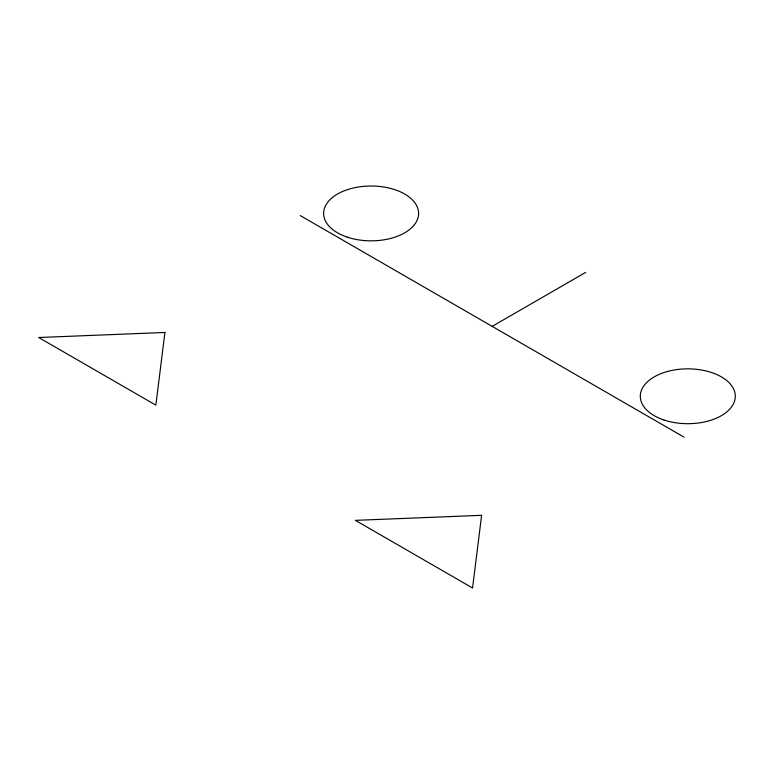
<?xml version="1.0" encoding="UTF-8"?>
<svg xmlns="http://www.w3.org/2000/svg" width="774" height="774" viewBox="0 0 774 774"><rect width="100%" height="100%" fill="white"/><g stroke="black" fill="none" stroke-linecap="round" stroke-linejoin="round"><path stroke-width="1.16" d="M492.167 326.367L585.676 272.38M300.225 215.559L684.11 437.184M164.91 332.462L155.855 405.15L38.7 337.512L164.91 332.462M481.612 515.31L472.556 587.998L355.401 520.36L481.612 515.31M664.044 420.021A47.504 27.429 0 0 0 735.3 396.269A47.504 27.429 0 0 0 664.044 372.517A47.504 27.429 0 0 0 664.044 420.021M347.342 237.173A47.504 27.429 0 0 0 418.599 213.43A47.504 27.429 0 0 0 347.342 189.678A47.504 27.429 0 0 0 347.342 237.173"/></g></svg>
